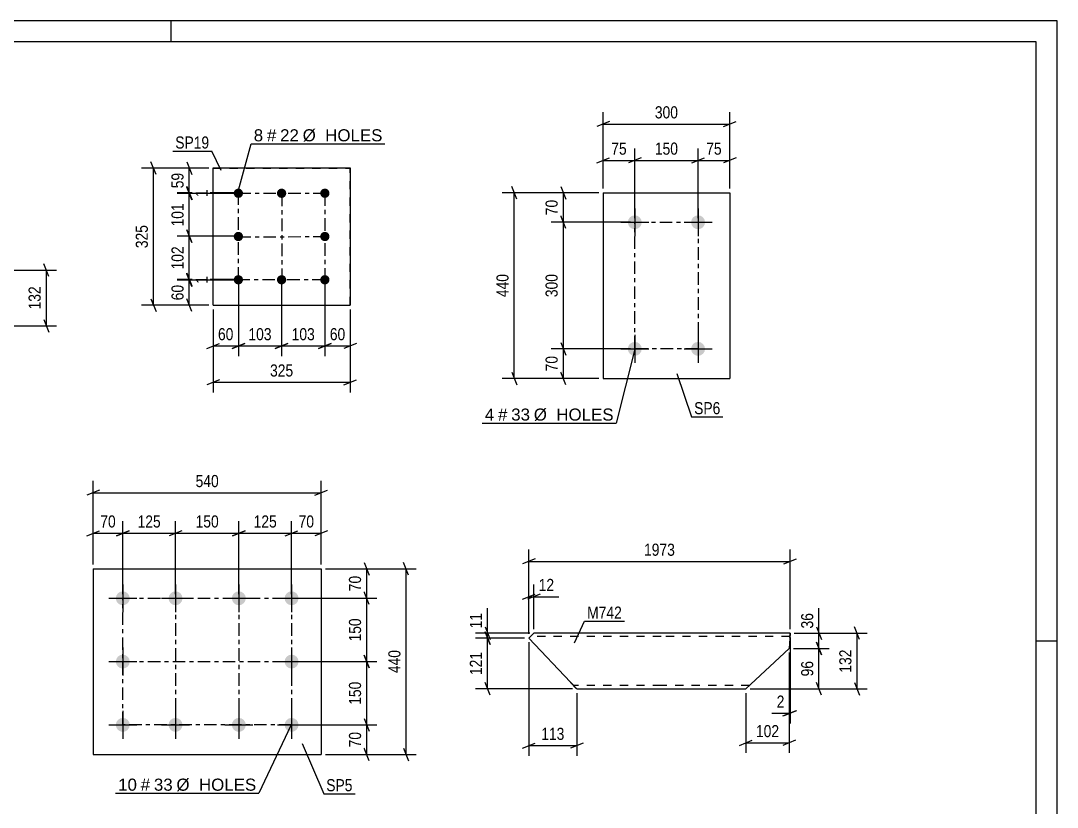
# Model space of a CAD drawing. Header units: millimetres. Extents: x 0 to 841, y 0 to 594.
# Drawn here: x 595.4 to 841, y 407.6 to 594 of the extents above; entities that cross this region are included whole.
import ezdxf

# ---------------------------------------------------------------- set-up
doc = ezdxf.new("R2010")
doc.units = ezdxf.units.MM
doc.linetypes.add('DXK_LINE_DOT2', pattern=[3.9198, 1.9599, -1.9599])
doc.linetypes.add('DXK_LINE_DOT3', pattern=[5.9187, 2.979, -0.9799, 0.9799, -0.9799])
doc.styles.add('Arial', font='ARIAL.TTF', dxfattribs={"height": 0.2})
doc.styles.add('Arial Narrow', font='ARIALN.TTF', dxfattribs={"height": 0.2})

# ---------------------------------------------------------------- blocks, each defined once
blk = doc.blocks.new('Unknown-761543589-1133 - 10020')
at = {"color": 5, "linetype": 'Continuous'}
for p, q in [((841, 594), (0, 594)), ((631, 589), (631, 594)), ((841, 0), (841, 594)), ((836, 589), (5, 589)), ((836, 5), (836, 589)), ((841, 447), (836, 447))]:
    blk.add_line(p, q, dxfattribs=at)
blk = doc.blocks.new('Part-761543589-4529 - 4492')
at = {"color": 2, "linetype": 'Continuous'}
for p, q in [((612.55, 464.14), (612.55, 420.14)), ((612.55, 464.14), (666.55, 464.14)), ((666.55, 464.14), (666.55, 420.14)), ((612.55, 420.14), (666.55, 420.14))]:
    blk.add_line(p, q, dxfattribs=at)
blk = doc.blocks.new('Bolt-761543589-4524 - 4492')
at = {"linetype": 'Continuous'}
for points in [[(619.55, 458.79, -1), (619.55, 455.49, -1)], [(632.05, 458.79, -1), (632.05, 455.49, -1)], [(647.05, 458.79, -1), (647.05, 455.49, -1)], [(659.55, 458.79, -1), (659.55, 455.49, -1)], [(619.55, 443.79, -1), (619.55, 440.49, -1)], [(659.55, 443.79, -1), (659.55, 440.49, -1)], [(619.55, 428.79, -1), (619.55, 425.49, -1)], [(632.05, 428.79, -1), (632.05, 425.49, -1)], [(647.05, 428.79, -1), (647.05, 425.49, -1)], [(659.55, 428.79, -1), (659.55, 425.49, -1)]]:
    blk.add_hatch(color=1, dxfattribs=at).paths.add_polyline_path(points)
at = {"color": 1, "linetype": 'Continuous'}
for p, q in [((619.55, 460.44), (619.55, 453.84)), ((632.05, 460.44), (632.05, 453.84)), ((647.05, 460.44), (647.05, 453.84)), ((659.55, 460.44), (659.55, 453.84)), ((616.25, 457.14), (622.85, 457.14)), ((628.75, 457.14), (635.35, 457.14)), ((643.75, 457.14), (650.35, 457.14)), ((656.25, 457.14), (662.85, 457.14)), ((619.55, 445.44), (619.55, 438.84)), ((659.55, 445.44), (659.55, 438.84)), ((616.25, 442.14), (622.85, 442.14)), ((656.25, 442.14), (662.85, 442.14)), ((619.55, 430.44), (619.55, 423.84)), ((632.05, 430.44), (632.05, 423.84)), ((647.05, 430.44), (647.05, 423.84)), ((659.55, 430.44), (659.55, 423.84)), ((616.25, 427.14), (622.85, 427.14)), ((628.75, 427.14), (635.35, 427.14)), ((643.75, 427.14), (650.35, 427.14)), ((656.25, 427.14), (662.85, 427.14))]:
    blk.add_line(p, q, dxfattribs=at)
blk = doc.blocks.new('Part-761543589-4650 - 4644')
at = {"color": 2, "linetype": 'Continuous'}
for p, q in [((733.38, 553.24), (733.38, 509.24)), ((733.38, 553.24), (763.38, 553.24)), ((763.38, 553.24), (763.38, 509.24)), ((733.38, 509.24), (763.38, 509.24))]:
    blk.add_line(p, q, dxfattribs=at)
blk = doc.blocks.new('Bolt-761543589-4681 - 4644')
at = {"linetype": 'Continuous'}
for points in [[(740.88, 547.89, -1), (740.88, 544.59, -1)], [(755.88, 547.89, -1), (755.88, 544.59, -1)], [(740.88, 517.89, -1), (740.88, 514.59, -1)], [(755.88, 517.89, -1), (755.88, 514.59, -1)]]:
    blk.add_hatch(color=1, dxfattribs=at).paths.add_polyline_path(points)
at = {"color": 1, "linetype": 'Continuous'}
for p, q in [((740.88, 549.54), (740.88, 542.94)), ((755.88, 549.54), (755.88, 542.94)), ((737.58, 546.24), (744.18, 546.24)), ((752.58, 546.24), (759.18, 546.24)), ((740.88, 519.54), (740.88, 512.94)), ((755.88, 519.54), (755.88, 512.94)), ((737.58, 516.24), (744.18, 516.24)), ((752.58, 516.24), (759.18, 516.24))]:
    blk.add_line(p, q, dxfattribs=at)
blk = doc.blocks.new('Part-761543589-2421 - 2405')
at = {"color": 2, "linetype": 'Continuous'}
for p, q in [((715.78, 447.72), (716.99, 448.85)), ((725.63, 437.25), (715.78, 447.72)), ((747.13, 448.85), (716.99, 448.85)), ((777.68, 448.85), (747.23, 448.85)), ((777.68, 448.85), (777.46, 445.27)), ((777.46, 445.27), (767.23, 435.65)), ((727.13, 435.65), (725.63, 437.25)), ((727.13, 435.65), (747.13, 435.65)), ((747.23, 435.65), (767.23, 435.65))]:
    blk.add_line(p, q, dxfattribs=at)
at = {"color": 7, "linetype": 'DXK_LINE_DOT2'}
for p, q in [((747.13, 448.05), (716.14, 448.05)), ((777.63, 448.05), (747.23, 448.05)), ((777.62, 447.82), (777.68, 448.85)), ((727.02, 435.77), (725.63, 437.25)), ((747.13, 436.45), (726.38, 436.45)), ((768.08, 436.45), (747.23, 436.45))]:
    blk.add_line(p, q, dxfattribs=at)
blk = doc.blocks.new('Bolt-761543589-2105 - 2046')
at = {"linetype": 'Continuous'}
for points in [[(646.94, 554.22), (647.17, 554.19), (647.39, 554.12), (647.59, 554.01), (647.76, 553.85), (647.89, 553.67), (647.98, 553.46), (648.03, 553.23), (648.03, 553), (647.98, 552.78), (647.89, 552.57), (647.76, 552.38), (647.59, 552.23), (647.39, 552.11), (647.17, 552.04), (646.94, 552.02), (646.71, 552.04), (646.49, 552.11), (646.29, 552.23), (646.12, 552.38), (645.99, 552.57), (645.89, 552.78), (645.84, 553), (645.84, 553.23), (645.89, 553.46), (645.99, 553.67), (646.12, 553.85), (646.29, 554.01), (646.49, 554.12), (646.71, 554.19)], [(657.19, 554.22), (657.42, 554.19), (657.64, 554.12), (657.84, 554.01), (658.01, 553.85), (658.14, 553.67), (658.23, 553.46), (658.28, 553.23), (658.28, 553), (658.23, 552.78), (658.14, 552.57), (658.01, 552.38), (657.84, 552.23), (657.64, 552.11), (657.42, 552.04), (657.19, 552.02), (656.96, 552.04), (656.74, 552.11), (656.54, 552.23), (656.37, 552.38), (656.24, 552.57), (656.14, 552.78), (656.09, 553), (656.09, 553.23), (656.14, 553.46), (656.24, 553.67), (656.37, 553.85), (656.54, 554.01), (656.74, 554.12), (656.96, 554.19)], [(667.44, 554.22), (667.67, 554.19), (667.89, 554.12), (668.09, 554.01), (668.26, 553.85), (668.39, 553.67), (668.48, 553.46), (668.53, 553.23), (668.53, 553), (668.48, 552.78), (668.39, 552.57), (668.26, 552.38), (668.09, 552.23), (667.89, 552.11), (667.67, 552.04), (667.44, 552.02), (667.21, 552.04), (666.99, 552.11), (666.79, 552.23), (666.62, 552.38), (666.49, 552.57), (666.39, 552.78), (666.34, 553), (666.34, 553.23), (666.39, 553.46), (666.49, 553.67), (666.62, 553.85), (666.79, 554.01), (666.99, 554.12), (667.21, 554.19)], [(646.94, 543.97), (647.17, 543.94), (647.39, 543.87), (647.59, 543.76), (647.76, 543.6), (647.89, 543.42), (647.98, 543.21), (648.03, 542.98), (648.03, 542.75), (647.98, 542.53), (647.89, 542.32), (647.76, 542.13), (647.59, 541.98), (647.39, 541.86), (647.17, 541.79), (646.94, 541.77), (646.71, 541.79), (646.49, 541.86), (646.29, 541.98), (646.12, 542.13), (645.99, 542.32), (645.89, 542.53), (645.84, 542.75), (645.84, 542.98), (645.89, 543.21), (645.99, 543.42), (646.12, 543.6), (646.29, 543.76), (646.49, 543.87), (646.71, 543.94)], [(667.44, 543.97), (667.67, 543.94), (667.89, 543.87), (668.09, 543.76), (668.26, 543.6), (668.39, 543.42), (668.48, 543.21), (668.53, 542.98), (668.53, 542.75), (668.48, 542.53), (668.39, 542.32), (668.26, 542.13), (668.09, 541.98), (667.89, 541.86), (667.67, 541.79), (667.44, 541.77), (667.21, 541.79), (666.99, 541.86), (666.79, 541.98), (666.62, 542.13), (666.49, 542.32), (666.39, 542.53), (666.34, 542.75), (666.34, 542.98), (666.39, 543.21), (666.49, 543.42), (666.62, 543.6), (666.79, 543.76), (666.99, 543.87), (667.21, 543.94)], [(646.94, 533.72), (647.17, 533.69), (647.39, 533.62), (647.59, 533.51), (647.76, 533.36), (647.89, 533.17), (647.98, 532.96), (648.03, 532.73), (648.03, 532.5), (647.98, 532.28), (647.89, 532.07), (647.76, 531.88), (647.59, 531.73), (647.39, 531.61), (647.17, 531.54), (646.94, 531.52), (646.71, 531.54), (646.49, 531.61), (646.29, 531.73), (646.12, 531.88), (645.99, 532.07), (645.89, 532.28), (645.84, 532.5), (645.84, 532.73), (645.89, 532.96), (645.99, 533.17), (646.12, 533.36), (646.29, 533.51), (646.49, 533.62), (646.71, 533.69)], [(657.19, 533.72), (657.42, 533.69), (657.64, 533.62), (657.84, 533.51), (658.01, 533.36), (658.14, 533.17), (658.23, 532.96), (658.28, 532.73), (658.28, 532.5), (658.23, 532.28), (658.14, 532.07), (658.01, 531.88), (657.84, 531.73), (657.64, 531.61), (657.42, 531.54), (657.19, 531.52), (656.96, 531.54), (656.74, 531.61), (656.54, 531.73), (656.37, 531.88), (656.24, 532.07), (656.14, 532.28), (656.09, 532.5), (656.09, 532.73), (656.14, 532.96), (656.24, 533.17), (656.37, 533.36), (656.54, 533.51), (656.74, 533.62), (656.96, 533.69)], [(667.44, 533.72), (667.67, 533.69), (667.89, 533.62), (668.09, 533.51), (668.26, 533.36), (668.39, 533.17), (668.48, 532.96), (668.53, 532.73), (668.53, 532.5), (668.48, 532.28), (668.39, 532.07), (668.26, 531.88), (668.09, 531.73), (667.89, 531.61), (667.67, 531.54), (667.44, 531.52), (667.21, 531.54), (666.99, 531.61), (666.79, 531.73), (666.62, 531.88), (666.49, 532.07), (666.39, 532.28), (666.34, 532.5), (666.34, 532.73), (666.39, 532.96), (666.49, 533.17), (666.62, 533.36), (666.79, 533.51), (666.99, 533.62), (667.21, 533.69)]]:
    blk.add_hatch(color=1, dxfattribs=at).paths.add_polyline_path(points)
at = {"color": 1, "linetype": 'Continuous'}
for p, q in [((646.94, 553.07), (646.94, 553.21)), ((657.19, 553.07), (657.19, 553.21)), ((667.44, 553.07), (667.44, 553.21)), ((646.94, 542.82), (646.94, 542.96)), ((667.44, 542.82), (667.44, 542.96)), ((646.94, 532.57), (646.94, 532.71)), ((657.19, 532.57), (657.19, 532.71)), ((667.44, 532.57), (667.44, 532.71))]:
    blk.add_line(p, q, dxfattribs=at)
blk = doc.blocks.new('Part-761543589-2120 - 2046')
at = {"color": 2, "linetype": 'Continuous'}
for p, q in [((640.94, 526.62), (640.94, 559.12)), ((640.94, 559.12), (673.44, 559.12)), ((673.44, 559.12), (673.44, 526.62)), ((640.94, 526.59), (640.94, 526.62)), ((640.94, 526.62), (673.44, 526.62)), ((640.94, 526.59), (673.44, 526.59)), ((673.44, 526.62), (673.44, 526.59))]:
    blk.add_line(p, q, dxfattribs=at)
at = {"color": 7, "linetype": 'DXK_LINE_DOT2'}
for p, q in [((640.94, 526.62), (640.94, 559.09)), ((640.94, 559.09), (673.44, 559.09)), ((673.44, 526.62), (673.44, 559.09)), ((640.94, 526.59), (640.94, 526.62)), ((673.44, 526.59), (673.44, 526.62))]:
    blk.add_line(p, q, dxfattribs=at)
blk = doc.blocks.new('Rectangle-761543589-4630 - 4492')
at = {"color": 1, "linetype": 'DXK_LINE_DOT3'}
blk.add_lwpolyline([(619.55, 457.14), (659.55, 457.14), (659.55, 427.14), (619.55, 427.14), (619.55, 457.14)], close=True, dxfattribs=at)
blk = doc.blocks.new('Rectangle-761543589-4771 - 4644')
at = {"color": 1, "linetype": 'DXK_LINE_DOT3'}
blk.add_lwpolyline([(740.88, 546.24), (755.88, 546.24), (755.88, 516.24), (740.88, 516.24), (740.88, 546.24)], close=True, dxfattribs=at)
blk = doc.blocks.new('Rectangle-761543589-2207 - 2046')
at = {"color": 1, "linetype": 'DXK_LINE_DOT3'}
blk.add_lwpolyline([(646.94, 553.12), (667.44, 553.12), (667.44, 532.62), (646.94, 532.62), (646.94, 553.12)], close=True, dxfattribs=at)
blk = doc.blocks.new('Line-761543589-4623 - 4492')
at = {"color": 1, "linetype": 'DXK_LINE_DOT3'}
blk.add_line((632.05, 457.14), (632.05, 427.14), dxfattribs=at)
blk = doc.blocks.new('Line-761543589-2200 - 2046')
at = {"color": 1, "linetype": 'DXK_LINE_DOT3'}
blk.add_line((646.94, 542.76), (667.44, 542.88), dxfattribs=at)
blk = doc.blocks.new('Line-761543589-4616 - 4492')
at = {"color": 1, "linetype": 'DXK_LINE_DOT3'}
blk.add_line((647.05, 457.14), (647.05, 427.14), dxfattribs=at)
blk = doc.blocks.new('Line-761543589-2193 - 2046')
at = {"color": 1, "linetype": 'DXK_LINE_DOT3'}
blk.add_line((657.24, 553.05), (657.24, 532.68), dxfattribs=at)
blk = doc.blocks.new('Line-761543589-4609 - 4492')
at = {"color": 1, "linetype": 'DXK_LINE_DOT3'}
blk.add_line((619.55, 442.14), (659.55, 442.14), dxfattribs=at)
blk = doc.blocks.new('StraightDimension-761543589-11989 - 4492')
at = {"color": 7, "linetype": 'Continuous'}
for p, q in [((660.55, 457.14), (679.76, 457.14)), ((677.96, 455.64), (676.76, 458.64)), ((677.36, 442.14), (677.36, 457.14)), ((676.76, 443.64), (677.96, 440.64)), ((660.55, 442.14), (679.76, 442.14))]:
    blk.add_line(p, q, dxfattribs=at)
at = {"color": 0}
blk.add_wipeout([(676.61, 452.98), (672.41, 452.98), (672.41, 446.3), (676.61, 446.3)], dxfattribs=at)
at = {"color": 3, "style": 'Arial Narrow'}
blk.add_text('150', height=2.863, rotation=90.0002, dxfattribs=at).set_placement((676.01, 446.9))
blk = doc.blocks.new('StraightDimension-761543589-11993 - 4492')
at = {"color": 7, "linetype": 'Continuous'}
for p, q in [((632.05, 458.14), (632.05, 475.41)), ((647.05, 458.14), (647.05, 475.41)), ((633.55, 473.16), (630.55, 471.96)), ((632.05, 472.56), (647.05, 472.56)), ((645.55, 471.96), (648.55, 473.16))]:
    blk.add_line(p, q, dxfattribs=at)
at = {"color": 0}
blk.add_wipeout([(642.89, 473.31), (642.89, 477.51), (636.21, 477.51), (636.21, 473.31)], dxfattribs=at)
at = {"color": 3, "style": 'Arial Narrow'}
blk.add_text('150', height=2.863, dxfattribs=at).set_placement((636.81, 473.91))
blk = doc.blocks.new('StraightDimension-761543589-4536 - 4492')
at = {"color": 7, "linetype": 'Continuous'}
for p, q in [((676.76, 465.64), (677.96, 462.64)), ((667.55, 464.14), (679.76, 464.14)), ((677.36, 457.14), (677.36, 464.14)), ((660.55, 457.14), (679.76, 457.14)), ((677.96, 455.64), (676.76, 458.64))]:
    blk.add_line(p, q, dxfattribs=at)
at = {"color": 0}
blk.add_wipeout([(676.61, 463.07), (672.41, 463.07), (672.41, 458.21), (676.61, 458.21)], dxfattribs=at)
at = {"color": 3, "style": 'Arial Narrow'}
blk.add_text('70', height=2.863, rotation=90.0002, dxfattribs=at).set_placement((676.01, 458.81))
blk = doc.blocks.new('StraightDimension-761543589-4546 - 4492')
at = {"color": 7, "linetype": 'Continuous'}
for p, q in [((676.76, 428.64), (677.96, 425.64)), ((660.55, 427.14), (679.76, 427.14)), ((677.36, 420.14), (677.36, 427.14)), ((667.55, 420.14), (679.76, 420.14)), ((677.96, 418.64), (676.76, 421.64))]:
    blk.add_line(p, q, dxfattribs=at)
at = {"color": 0}
blk.add_wipeout([(676.61, 426.07), (672.41, 426.07), (672.41, 421.21), (676.61, 421.21)], dxfattribs=at)
at = {"color": 3, "style": 'Arial Narrow'}
blk.add_text('70', height=2.863, rotation=90.0002, dxfattribs=at).set_placement((676.01, 421.81))
blk = doc.blocks.new('StraightDimension-761543589-4561 - 4492')
at = {"color": 7, "linetype": 'Continuous'}
for p, q in [((687.29, 462.64), (686.09, 465.64)), ((667.55, 464.14), (689.09, 464.14)), ((686.69, 420.14), (686.69, 464.14)), ((667.55, 420.14), (689.09, 420.14)), ((686.09, 421.64), (687.29, 418.64))]:
    blk.add_line(p, q, dxfattribs=at)
at = {"color": 0}
blk.add_wipeout([(685.94, 445.48), (681.74, 445.48), (681.74, 438.8), (685.94, 438.8)], dxfattribs=at)
at = {"color": 3, "style": 'Arial Narrow'}
blk.add_text('440', height=2.863, rotation=90.0002, dxfattribs=at).set_placement((685.34, 439.4))
blk = doc.blocks.new('StraightDimension-761543589-4572 - 4492')
at = {"color": 7, "linetype": 'Continuous'}
for p, q in [((612.55, 465.14), (612.55, 475.41)), ((619.55, 458.14), (619.55, 475.41)), ((611.05, 471.96), (614.05, 473.16)), ((612.55, 472.56), (619.55, 472.56)), ((621.05, 473.16), (618.05, 471.96))]:
    blk.add_line(p, q, dxfattribs=at)
at = {"color": 0}
blk.add_wipeout([(618.48, 473.31), (618.48, 477.51), (613.62, 477.51), (613.62, 473.31)], dxfattribs=at)
at = {"color": 3, "style": 'Arial Narrow'}
blk.add_text('70', height=2.863, dxfattribs=at).set_placement((614.22, 473.91))
blk = doc.blocks.new('StraightDimension-761543589-4582 - 4492')
at = {"color": 7, "linetype": 'Continuous'}
for p, q in [((659.55, 458.14), (659.55, 475.41)), ((666.55, 465.14), (666.55, 475.41)), ((658.05, 471.96), (661.05, 473.16)), ((659.55, 472.56), (666.55, 472.56)), ((668.05, 473.16), (665.05, 471.96))]:
    blk.add_line(p, q, dxfattribs=at)
at = {"color": 0}
blk.add_wipeout([(665.48, 473.31), (665.48, 477.51), (660.62, 477.51), (660.62, 473.31)], dxfattribs=at)
at = {"color": 3, "style": 'Arial Narrow'}
blk.add_text('70', height=2.863, dxfattribs=at).set_placement((661.22, 473.91))
blk = doc.blocks.new('StraightDimension-761543589-4599 - 4492')
at = {"color": 7, "linetype": 'Continuous'}
for p, q in [((612.55, 465.14), (612.55, 484.99)), ((666.55, 465.14), (666.55, 484.99)), ((614.05, 482.74), (611.05, 481.54)), ((612.55, 482.14), (666.55, 482.14)), ((665.05, 481.54), (668.05, 482.74))]:
    blk.add_line(p, q, dxfattribs=at)
at = {"color": 0}
blk.add_wipeout([(642.89, 482.89), (642.89, 487.09), (636.21, 487.09), (636.21, 482.89)], dxfattribs=at)
at = {"color": 3, "style": 'Arial Narrow'}
blk.add_text('540', height=2.863, dxfattribs=at).set_placement((636.81, 483.49))
blk = doc.blocks.new('StraightDimension-761543589-11987 - 4492')
at = {"color": 7, "linetype": 'Continuous'}
for p, q in [((677.96, 440.64), (676.76, 443.64)), ((660.55, 442.14), (679.76, 442.14)), ((677.36, 427.14), (677.36, 442.14)), ((676.76, 428.64), (677.96, 425.64)), ((660.55, 427.14), (679.76, 427.14))]:
    blk.add_line(p, q, dxfattribs=at)
at = {"color": 0}
blk.add_wipeout([(676.61, 437.98), (672.41, 437.98), (672.41, 431.3), (676.61, 431.3)], dxfattribs=at)
at = {"color": 3, "style": 'Arial Narrow'}
blk.add_text('150', height=2.863, rotation=90.0002, dxfattribs=at).set_placement((676.01, 431.9))
blk = doc.blocks.new('StraightDimension-761543589-11991 - 4492')
at = {"color": 7, "linetype": 'Continuous'}
for p, q in [((619.55, 458.14), (619.55, 475.41)), ((632.05, 458.14), (632.05, 475.41)), ((618.05, 471.96), (621.05, 473.16)), ((619.55, 472.56), (632.05, 472.56)), ((633.55, 473.16), (630.55, 471.96))]:
    blk.add_line(p, q, dxfattribs=at)
at = {"color": 0}
blk.add_wipeout([(629.14, 473.31), (629.14, 477.51), (622.46, 477.51), (622.46, 473.31)], dxfattribs=at)
at = {"color": 3, "style": 'Arial Narrow'}
blk.add_text('125', height=2.863, dxfattribs=at).set_placement((623.06, 473.91))
blk = doc.blocks.new('StraightDimension-761543589-11995 - 4492')
at = {"color": 7, "linetype": 'Continuous'}
for p, q in [((647.05, 458.14), (647.05, 475.41)), ((659.55, 458.14), (659.55, 475.41)), ((648.55, 473.16), (645.55, 471.96)), ((647.05, 472.56), (659.55, 472.56)), ((658.05, 471.96), (661.05, 473.16))]:
    blk.add_line(p, q, dxfattribs=at)
at = {"color": 0}
blk.add_wipeout([(656.64, 473.31), (656.64, 477.51), (649.96, 477.51), (649.96, 473.31)], dxfattribs=at)
at = {"color": 3, "style": 'Arial Narrow'}
blk.add_text('125', height=2.863, dxfattribs=at).set_placement((650.56, 473.91))
blk = doc.blocks.new('StraightDimension-761543589-4698 - 4644')
at = {"color": 7, "linetype": 'Continuous'}
for p, q in [((739.88, 546.24), (721.1, 546.24)), ((724.55, 544.74), (723.35, 547.74)), ((723.95, 516.24), (723.95, 546.24)), ((739.88, 516.24), (721.1, 516.24)), ((723.35, 517.74), (724.55, 514.74))]:
    blk.add_line(p, q, dxfattribs=at)
at = {"color": 0}
blk.add_wipeout([(723.2, 534.58), (719, 534.58), (719, 527.9), (723.2, 527.9)], dxfattribs=at)
at = {"color": 3, "style": 'Arial Narrow'}
blk.add_text('300', height=2.863, rotation=90.0002, dxfattribs=at).set_placement((722.6, 528.5))
blk = doc.blocks.new('StraightDimension-761543589-4688 - 4644')
at = {"color": 7, "linetype": 'Continuous'}
for p, q in [((732.38, 553.24), (721.1, 553.24)), ((723.35, 554.74), (724.55, 551.74)), ((723.95, 546.24), (723.95, 553.24)), ((739.88, 546.24), (721.1, 546.24)), ((724.55, 544.74), (723.35, 547.74))]:
    blk.add_line(p, q, dxfattribs=at)
at = {"color": 0}
blk.add_wipeout([(723.2, 552.17), (719, 552.17), (719, 547.31), (723.2, 547.31)], dxfattribs=at)
at = {"color": 3, "style": 'Arial Narrow'}
blk.add_text('70', height=2.863, rotation=90.0002, dxfattribs=at).set_placement((722.6, 547.91))
blk = doc.blocks.new('StraightDimension-761543589-4708 - 4644')
at = {"color": 7, "linetype": 'Continuous'}
for p, q in [((739.88, 516.24), (721.1, 516.24)), ((723.35, 517.74), (724.55, 514.74)), ((723.95, 509.24), (723.95, 516.24)), ((732.38, 509.24), (721.1, 509.24)), ((724.55, 507.74), (723.35, 510.74))]:
    blk.add_line(p, q, dxfattribs=at)
at = {"color": 0}
blk.add_wipeout([(723.2, 515.17), (719, 515.17), (719, 510.31), (723.2, 510.31)], dxfattribs=at)
at = {"color": 3, "style": 'Arial Narrow'}
blk.add_text('70', height=2.863, rotation=90.0002, dxfattribs=at).set_placement((722.6, 510.91))
blk = doc.blocks.new('StraightDimension-761543589-4719 - 4644')
at = {"color": 7, "linetype": 'Continuous'}
for p, q in [((732.38, 553.24), (709.46, 553.24)), ((712.91, 551.74), (711.71, 554.74)), ((712.31, 509.24), (712.31, 553.24)), ((732.38, 509.24), (709.46, 509.24)), ((711.71, 510.74), (712.91, 507.74))]:
    blk.add_line(p, q, dxfattribs=at)
at = {"color": 0}
blk.add_wipeout([(711.56, 534.58), (707.36, 534.58), (707.36, 527.9), (711.56, 527.9)], dxfattribs=at)
at = {"color": 3, "style": 'Arial Narrow'}
blk.add_text('440', height=2.863, rotation=90.0002, dxfattribs=at).set_placement((710.96, 528.5))
blk = doc.blocks.new('StraightDimension-761543589-4730 - 4644')
at = {"color": 7, "linetype": 'Continuous'}
for p, q in [((755.88, 547.24), (755.88, 563.76)), ((763.38, 554.24), (763.38, 563.76)), ((754.38, 560.31), (757.38, 561.51)), ((755.88, 560.91), (763.38, 560.91)), ((764.88, 561.51), (761.88, 560.31))]:
    blk.add_line(p, q, dxfattribs=at)
at = {"color": 0}
blk.add_wipeout([(762.06, 561.66), (762.06, 565.86), (757.21, 565.86), (757.21, 561.66)], dxfattribs=at)
at = {"color": 3, "style": 'Arial Narrow'}
blk.add_text('75', height=2.863, dxfattribs=at).set_placement((757.81, 562.26))
blk = doc.blocks.new('StraightDimension-761543589-4740 - 4644')
at = {"color": 7, "linetype": 'Continuous'}
for p, q in [((740.88, 547.24), (740.88, 563.76)), ((755.88, 547.24), (755.88, 563.76)), ((742.38, 561.51), (739.38, 560.31)), ((740.88, 560.91), (755.88, 560.91)), ((754.38, 560.31), (757.38, 561.51))]:
    blk.add_line(p, q, dxfattribs=at)
at = {"color": 0}
blk.add_wipeout([(751.73, 561.66), (751.73, 565.86), (745.04, 565.86), (745.04, 561.66)], dxfattribs=at)
at = {"color": 3, "style": 'Arial Narrow'}
blk.add_text('150', height=2.863, dxfattribs=at).set_placement((745.64, 562.26))
blk = doc.blocks.new('StraightDimension-761543589-4750 - 4644')
at = {"color": 7, "linetype": 'Continuous'}
for p, q in [((733.38, 554.24), (733.38, 563.76)), ((740.88, 547.24), (740.88, 563.76)), ((731.88, 560.31), (734.88, 561.51)), ((733.38, 560.91), (740.88, 560.91)), ((742.38, 561.51), (739.38, 560.31))]:
    blk.add_line(p, q, dxfattribs=at)
at = {"color": 0}
blk.add_wipeout([(739.56, 561.66), (739.56, 565.86), (734.71, 565.86), (734.71, 561.66)], dxfattribs=at)
at = {"color": 3, "style": 'Arial Narrow'}
blk.add_text('75', height=2.863, dxfattribs=at).set_placement((735.31, 562.26))
blk = doc.blocks.new('StraightDimension-761543589-4761 - 4644')
at = {"color": 7, "linetype": 'Continuous'}
for p, q in [((733.38, 554.24), (733.38, 572.36)), ((763.38, 554.24), (763.38, 572.36)), ((734.88, 570.11), (731.88, 568.91)), ((761.88, 568.91), (764.88, 570.11)), ((733.38, 569.51), (763.38, 569.51))]:
    blk.add_line(p, q, dxfattribs=at)
at = {"color": 0}
blk.add_wipeout([(751.73, 570.26), (751.73, 574.46), (745.04, 574.46), (745.04, 570.26)], dxfattribs=at)
at = {"color": 3, "style": 'Arial Narrow'}
blk.add_text('300', height=2.863, dxfattribs=at).set_placement((745.64, 570.86))
blk = doc.blocks.new('StraightDimension-761543589-2650 - 2588')
at = {"color": 7, "linetype": 'Continuous'}
for p, q in [((602.04, 533.42), (600.84, 536.42)), ((578.4, 534.92), (603.84, 534.92)), ((601.44, 521.72), (601.44, 534.92)), ((600.84, 523.22), (602.04, 520.22)), ((592.44, 521.72), (603.84, 521.72))]:
    blk.add_line(p, q, dxfattribs=at)
at = {"color": 0}
blk.add_wipeout([(600.69, 531.67), (596.49, 531.67), (596.49, 524.98), (600.69, 524.98)], dxfattribs=at)
at = {"color": 3, "style": 'Arial Narrow'}
blk.add_text('132', height=2.863, rotation=90.0002, dxfattribs=at).set_placement((600.09, 525.58))
blk = doc.blocks.new('StraightDimension-761543589-9128 - 2405')
at = {"color": 7, "linetype": 'Continuous'}
for p, q in [((715.78, 448.72), (715.78, 460.37)), ((716.99, 449.85), (716.99, 460.37)), ((714.28, 456.92), (717.28, 458.12)), ((718.49, 458.12), (715.49, 456.92)), ((715.78, 457.52), (716.99, 457.52))]:
    blk.add_line(p, q, dxfattribs=at)
at = {"color": 0}
blk.add_wipeout([(722.37, 458.27), (722.37, 462.47), (717.51, 462.47), (717.51, 458.27)], dxfattribs=at)
at = {"color": 7, "linetype": 'Continuous'}
blk.add_line((716.99, 457.52), (722.89, 457.52), dxfattribs=at)
blk.add_line((716.99, 457.52), (722.89, 457.52), dxfattribs=at)
at = {"color": 3, "style": 'Arial Narrow'}
blk.add_text('12', height=2.863, dxfattribs=at).set_placement((718.11, 458.87))
blk = doc.blocks.new('StraightDimension-761543589-9096 - 2405')
at = {"color": 7, "linetype": 'Continuous'}
for p, q in [((714.78, 447.72), (703.16, 447.72)), ((705.41, 449.22), (706.61, 446.22)), ((706.01, 435.65), (706.01, 447.72)), ((726.13, 435.65), (703.16, 435.65)), ((706.61, 434.15), (705.41, 437.15))]:
    blk.add_line(p, q, dxfattribs=at)
at = {"color": 0}
blk.add_wipeout([(705.26, 445.03), (701.06, 445.03), (701.06, 438.34), (705.26, 438.34)], dxfattribs=at)
at = {"color": 3, "style": 'Arial Narrow'}
blk.add_text('121', height=2.863, rotation=90.0002, dxfattribs=at).set_placement((704.66, 438.94))
blk = doc.blocks.new('StraightDimension-761543589-9095 - 2405')
at = {"color": 7, "linetype": 'Continuous'}
for p, q in [((705.41, 450.35), (706.61, 447.35)), ((715.99, 448.85), (703.16, 448.85)), ((714.78, 447.72), (703.16, 447.72)), ((706.61, 446.22), (705.41, 449.22)), ((706.01, 447.72), (706.01, 448.85))]:
    blk.add_line(p, q, dxfattribs=at)
at = {"color": 0}
blk.add_wipeout([(705.26, 454.23), (701.06, 454.23), (701.06, 449.38), (705.26, 449.38)], dxfattribs=at)
at = {"color": 7, "linetype": 'Continuous'}
blk.add_line((706.01, 448.85), (706.01, 454.76), dxfattribs=at)
blk.add_line((706.01, 448.85), (706.01, 454.76), dxfattribs=at)
at = {"color": 3, "style": 'Arial Narrow'}
blk.add_text('11', height=2.863, rotation=90.0002, dxfattribs=at).set_placement((704.66, 449.98))
blk = doc.blocks.new('StraightDimension-761543589-9156 - 2405')
at = {"color": 7, "linetype": 'Continuous'}
for p, q in [((783.92, 450.35), (785.12, 447.35)), ((778.68, 448.85), (786.92, 448.85)), ((784.52, 445.27), (784.52, 448.85)), ((778.46, 445.27), (786.92, 445.27)), ((785.12, 443.77), (783.92, 446.77))]:
    blk.add_line(p, q, dxfattribs=at)
at = {"color": 0}
blk.add_wipeout([(783.77, 454.23), (779.57, 454.23), (779.57, 449.38), (783.77, 449.38)], dxfattribs=at)
at = {"color": 7, "linetype": 'Continuous'}
blk.add_line((784.52, 448.85), (784.52, 454.76), dxfattribs=at)
blk.add_line((784.52, 448.85), (784.52, 454.76), dxfattribs=at)
at = {"color": 3, "style": 'Arial Narrow'}
blk.add_text('36', height=2.863, rotation=90.0002, dxfattribs=at).set_placement((783.17, 449.98))
blk = doc.blocks.new('StraightDimension-761543589-2454 - 2405')
at = {"color": 7, "linetype": 'Continuous'}
for p, q in [((715.78, 448.72), (715.78, 468.72)), ((777.68, 449.85), (777.68, 468.72)), ((717.28, 466.47), (714.28, 465.27)), ((715.78, 465.87), (777.68, 465.87)), ((776.18, 465.27), (779.18, 466.47))]:
    blk.add_line(p, q, dxfattribs=at)
at = {"color": 0}
blk.add_wipeout([(750.99, 466.62), (750.99, 470.82), (742.48, 470.82), (742.48, 466.62)], dxfattribs=at)
at = {"color": 3, "style": 'Arial Narrow'}
blk.add_text('1973', height=2.863, dxfattribs=at).set_placement((743.08, 467.22))
blk = doc.blocks.new('StraightDimension-761543589-9142 - 2405')
at = {"color": 7, "linetype": 'Continuous'}
for p, q in [((715.78, 446.72), (715.78, 419.84)), ((727.13, 434.65), (727.13, 419.84)), ((714.28, 421.64), (717.28, 422.84)), ((728.63, 422.84), (725.63, 421.64)), ((715.78, 422.24), (727.13, 422.24))]:
    blk.add_line(p, q, dxfattribs=at)
at = {"color": 0}
blk.add_wipeout([(724.8, 422.99), (724.8, 427.19), (718.12, 427.19), (718.12, 422.99)], dxfattribs=at)
at = {"color": 3, "style": 'Arial Narrow'}
blk.add_text('113', height=2.863, dxfattribs=at).set_placement((718.72, 423.59))
blk = doc.blocks.new('StraightDimension-761543589-9157 - 2405')
at = {"color": 7, "linetype": 'Continuous'}
for p, q in [((778.46, 445.27), (786.92, 445.27)), ((783.92, 446.77), (785.12, 443.77)), ((784.52, 435.65), (784.52, 445.27)), ((768.23, 435.65), (786.92, 435.65)), ((785.12, 434.15), (783.92, 437.15))]:
    blk.add_line(p, q, dxfattribs=at)
at = {"color": 0}
blk.add_wipeout([(783.77, 442.89), (779.57, 442.89), (779.57, 438.03), (783.77, 438.03)], dxfattribs=at)
at = {"color": 3, "style": 'Arial Narrow'}
blk.add_text('96', height=2.863, rotation=90.0002, dxfattribs=at).set_placement((783.17, 438.63))
blk = doc.blocks.new('StraightDimension-761543589-9180 - 2405')
at = {"color": 7, "linetype": 'Continuous'}
for p, q in [((794.16, 447.35), (792.96, 450.35)), ((778.68, 448.85), (795.96, 448.85)), ((793.56, 435.65), (793.56, 448.85)), ((768.23, 435.65), (795.96, 435.65)), ((792.96, 437.15), (794.16, 434.15))]:
    blk.add_line(p, q, dxfattribs=at)
at = {"color": 0}
blk.add_wipeout([(792.81, 445.59), (788.61, 445.59), (788.61, 438.91), (792.81, 438.91)], dxfattribs=at)
at = {"color": 3, "style": 'Arial Narrow'}
blk.add_text('132', height=2.863, rotation=90.0002, dxfattribs=at).set_placement((792.21, 439.51))
blk = doc.blocks.new('StraightDimension-761543589-9194 - 2405')
at = {"color": 7, "linetype": 'Continuous'}
for p, q in [((777.46, 444.27), (777.46, 420.48)), ((767.23, 434.65), (767.23, 420.48)), ((765.73, 422.28), (768.73, 423.48)), ((767.23, 422.88), (777.46, 422.88)), ((778.96, 423.48), (775.96, 422.28))]:
    blk.add_line(p, q, dxfattribs=at)
at = {"color": 0}
blk.add_wipeout([(775.69, 423.63), (775.69, 427.83), (769, 427.83), (769, 423.63)], dxfattribs=at)
at = {"color": 3, "style": 'Arial Narrow'}
blk.add_text('102', height=2.863, dxfattribs=at).set_placement((769.6, 424.23))
blk = doc.blocks.new('StraightDimension-761543589-9208 - 2405')
at = {"color": 7, "linetype": 'Continuous'}
for p, q in [((777.68, 447.85), (777.68, 427.47)), ((777.46, 444.27), (777.46, 427.47)), ((775.96, 429.27), (778.96, 430.47)), ((779.18, 430.47), (776.18, 429.27)), ((777.46, 429.87), (777.68, 429.87))]:
    blk.add_line(p, q, dxfattribs=at)
at = {"color": 0}
blk.add_wipeout([(776.94, 430.62), (776.94, 434.82), (773.91, 434.82), (773.91, 430.62)], dxfattribs=at)
at = {"color": 7, "linetype": 'Continuous'}
blk.add_line((777.46, 429.87), (773.38, 429.87), dxfattribs=at)
blk.add_line((777.46, 429.87), (773.38, 429.87), dxfattribs=at)
at = {"color": 3, "style": 'Arial Narrow'}
blk.add_text('2', height=2.86, dxfattribs=at).set_placement((774.51, 431.22))
blk = doc.blocks.new('StraightDimension-761543589-2147 - 2046')
at = {"color": 7, "linetype": 'Continuous'}
for p, q in [((627.43, 557.59), (626.23, 560.59)), ((639.94, 559.09), (623.98, 559.09)), ((626.83, 526.59), (626.83, 559.09)), ((639.94, 526.59), (623.98, 526.59)), ((626.23, 528.09), (627.43, 525.09))]:
    blk.add_line(p, q, dxfattribs=at)
at = {"color": 0}
blk.add_wipeout([(626.08, 546.18), (621.88, 546.18), (621.88, 539.5), (626.08, 539.5)], dxfattribs=at)
at = {"color": 3, "style": 'Arial Narrow'}
blk.add_text('325', height=2.863, rotation=90.0002, dxfattribs=at).set_placement((625.48, 540.1))
blk = doc.blocks.new('StraightDimension-761543589-6674 - 2046')
at = {"color": 7, "linetype": 'Continuous'}
for p, q in [((667.44, 531.56), (667.44, 514.54)), ((673.44, 525.59), (673.44, 514.54)), ((665.94, 516.34), (668.94, 517.54)), ((667.44, 516.94), (673.44, 516.94)), ((674.94, 517.54), (671.94, 516.34))]:
    blk.add_line(p, q, dxfattribs=at)
at = {"color": 0}
blk.add_wipeout([(672.87, 517.69), (672.87, 521.89), (668.01, 521.89), (668.01, 517.69)], dxfattribs=at)
at = {"color": 3, "style": 'Arial Narrow'}
blk.add_text('60', height=2.863, dxfattribs=at).set_placement((668.61, 518.29))
blk = doc.blocks.new('StraightDimension-761543589-2183 - 2046')
at = {"color": 7, "linetype": 'Continuous'}
for p, q in [((640.94, 525.59), (640.94, 505.94)), ((673.44, 525.59), (673.44, 505.94)), ((642.44, 508.94), (639.44, 507.74)), ((671.94, 507.74), (674.94, 508.94)), ((640.94, 508.34), (673.44, 508.34))]:
    blk.add_line(p, q, dxfattribs=at)
at = {"color": 0}
blk.add_wipeout([(660.53, 509.09), (660.53, 513.29), (653.85, 513.29), (653.85, 509.09)], dxfattribs=at)
at = {"color": 3, "style": 'Arial Narrow'}
blk.add_text('325', height=2.863, dxfattribs=at).set_placement((654.45, 509.69))
blk = doc.blocks.new('StraightDimension-761543589-6675 - 2046')
at = {"color": 7, "linetype": 'Continuous'}
for p, q in [((646.94, 531.56), (646.94, 514.54)), ((640.94, 525.59), (640.94, 514.54)), ((639.44, 516.34), (642.44, 517.54)), ((640.94, 516.94), (646.94, 516.94)), ((648.44, 517.54), (645.44, 516.34))]:
    blk.add_line(p, q, dxfattribs=at)
at = {"color": 0}
blk.add_wipeout([(646.37, 517.69), (646.37, 521.89), (641.51, 521.89), (641.51, 517.69)], dxfattribs=at)
at = {"color": 3, "style": 'Arial Narrow'}
blk.add_text('60', height=2.863, dxfattribs=at).set_placement((642.11, 518.29))
blk = doc.blocks.new('StraightDimension-761543589-11942 - 2046')
at = {"color": 7, "linetype": 'Continuous'}
for p, q in [((646.94, 531.56), (646.94, 514.54)), ((657.19, 531.56), (657.19, 514.54)), ((645.44, 516.34), (648.44, 517.54)), ((646.94, 516.94), (657.19, 516.94)), ((658.69, 517.54), (655.69, 516.34))]:
    blk.add_line(p, q, dxfattribs=at)
at = {"color": 0}
blk.add_wipeout([(655.41, 517.69), (655.41, 521.89), (648.72, 521.89), (648.72, 517.69)], dxfattribs=at)
at = {"color": 3, "style": 'Arial Narrow'}
blk.add_text('103', height=2.863, dxfattribs=at).set_placement((649.32, 518.29))
blk = doc.blocks.new('StraightDimension-761543589-11944 - 2046')
at = {"color": 7, "linetype": 'Continuous'}
for p, q in [((657.19, 531.56), (657.19, 514.54)), ((667.44, 531.56), (667.44, 514.54)), ((655.69, 516.34), (658.69, 517.54)), ((657.19, 516.94), (667.44, 516.94)), ((668.94, 517.54), (665.94, 516.34))]:
    blk.add_line(p, q, dxfattribs=at)
at = {"color": 0}
blk.add_wipeout([(665.66, 517.69), (665.66, 521.89), (658.97, 521.89), (658.97, 517.69)], dxfattribs=at)
at = {"color": 3, "style": 'Arial Narrow'}
blk.add_text('103', height=2.863, dxfattribs=at).set_placement((659.57, 518.29))
blk = doc.blocks.new('StraightDimension-761543589-11951 - 2046')
at = {"color": 7, "linetype": 'Continuous'}
for p, q in [((634.7, 560.59), (635.9, 557.59)), ((639.94, 559.09), (632.45, 559.09)), ((635.3, 553.18), (635.3, 559.09)), ((645.94, 553.18), (632.45, 553.18)), ((635.9, 551.68), (634.7, 554.68))]:
    blk.add_line(p, q, dxfattribs=at)
at = {"color": 0}
blk.add_wipeout([(634.55, 558.56), (630.35, 558.56), (630.35, 553.7), (634.55, 553.7)], dxfattribs=at)
at = {"color": 3, "style": 'Arial Narrow'}
blk.add_text('59', height=2.863, rotation=90.0002, dxfattribs=at).set_placement((633.95, 554.3))
blk = doc.blocks.new('StraightDimension-761543589-11952 - 2046')
at = {"color": 7, "linetype": 'Continuous'}
for p, q in [((645.94, 553.18), (632.9, 553.18)), ((645.94, 553.05), (632.9, 553.05)), ((634.7, 554.68), (635.9, 551.68)), ((635.9, 551.55), (634.7, 554.55)), ((635.3, 553.05), (635.3, 553.18))]:
    blk.add_line(p, q, dxfattribs=at)
at = {"color": 0}
blk.add_wipeout([(640.25, 554.63), (636.05, 554.63), (636.05, 551.6), (640.25, 551.6)], dxfattribs=at)
at = {"color": 3, "style": 'Arial Narrow'}
blk.add_text('1', height=2.86, rotation=90.0002, dxfattribs=at).set_placement((639.65, 552.2))
blk = doc.blocks.new('StraightDimension-761543589-11953 - 2046')
at = {"color": 7, "linetype": 'Continuous'}
for p, q in [((645.94, 553.05), (632.45, 553.05)), ((634.7, 554.55), (635.9, 551.55)), ((635.3, 542.93), (635.3, 553.05)), ((645.94, 542.93), (632.45, 542.93)), ((635.9, 541.43), (634.7, 544.43))]:
    blk.add_line(p, q, dxfattribs=at)
at = {"color": 0}
blk.add_wipeout([(634.55, 551.33), (630.35, 551.33), (630.35, 544.65), (634.55, 544.65)], dxfattribs=at)
at = {"color": 3, "style": 'Arial Narrow'}
blk.add_text('101', height=2.863, rotation=90.0002, dxfattribs=at).set_placement((633.95, 545.25))
blk = doc.blocks.new('StraightDimension-761543589-11954 - 2046')
at = {"color": 7, "linetype": 'Continuous'}
for p, q in [((645.94, 542.93), (632.45, 542.93)), ((634.7, 544.43), (635.9, 541.43)), ((635.3, 532.68), (635.3, 542.93)), ((635.9, 531.18), (634.7, 534.18)), ((645.94, 532.68), (632.45, 532.68))]:
    blk.add_line(p, q, dxfattribs=at)
at = {"color": 0}
blk.add_wipeout([(634.55, 541.15), (630.35, 541.15), (630.35, 534.46), (634.55, 534.46)], dxfattribs=at)
at = {"color": 3, "style": 'Arial Narrow'}
blk.add_text('102', height=2.863, rotation=90.0002, dxfattribs=at).set_placement((633.95, 535.06))
blk = doc.blocks.new('StraightDimension-761543589-11955 - 2046')
at = {"color": 7, "linetype": 'Continuous'}
for p, q in [((634.7, 534.18), (635.9, 531.18)), ((635.9, 531.06), (634.7, 534.06)), ((645.94, 532.68), (632.9, 532.68)), ((645.94, 532.56), (632.9, 532.56)), ((635.3, 532.56), (635.3, 532.68))]:
    blk.add_line(p, q, dxfattribs=at)
at = {"color": 0}
blk.add_wipeout([(640.25, 534.13), (636.05, 534.13), (636.05, 531.11), (640.25, 531.11)], dxfattribs=at)
at = {"color": 3, "style": 'Arial Narrow'}
blk.add_text('1', height=2.86, rotation=90.0002, dxfattribs=at).set_placement((639.65, 531.71))
blk = doc.blocks.new('StraightDimension-761543589-11956 - 2046')
at = {"color": 7, "linetype": 'Continuous'}
for p, q in [((634.7, 534.06), (635.9, 531.06)), ((645.94, 532.56), (632.45, 532.56)), ((635.3, 526.59), (635.3, 532.56)), ((639.94, 526.59), (632.45, 526.59)), ((635.9, 525.09), (634.7, 528.09))]:
    blk.add_line(p, q, dxfattribs=at)
at = {"color": 0}
blk.add_wipeout([(634.55, 532), (630.35, 532), (630.35, 527.15), (634.55, 527.15)], dxfattribs=at)
at = {"color": 3, "style": 'Arial Narrow'}
blk.add_text('60', height=2.863, rotation=90.0002, dxfattribs=at).set_placement((633.95, 527.75))
blk = doc.blocks.new('Mark-761543589-4520 - 4492')
at = {"color": 0}
blk.add_wipeout([(622.89, 411.54), (622.89, 414.54), (618.45, 414.54), (618.45, 411.54)], dxfattribs=at)
blk.add_wipeout([(622.89, 411.54), (622.89, 414.54), (618.45, 414.54), (618.45, 411.54)], dxfattribs=at)
blk.add_wipeout([(626.02, 411.54), (626.02, 414.54), (623.79, 414.54), (623.79, 411.54)], dxfattribs=at)
blk.add_wipeout([(626.02, 411.54), (626.02, 414.54), (623.79, 414.54), (623.79, 411.54)], dxfattribs=at)
at = {"color": 3, "style": 'Arial'}
blk.add_text('10', height=2.865, dxfattribs=at).set_placement((618.45, 411.54))
at = {"color": 0}
blk.add_wipeout([(631.36, 411.54), (631.36, 414.54), (626.92, 414.54), (626.92, 411.54)], dxfattribs=at)
blk.add_wipeout([(631.36, 411.54), (631.36, 414.54), (626.92, 414.54), (626.92, 411.54)], dxfattribs=at)
at = {"color": 3, "style": 'Arial'}
blk.add_text('#', height=2.87, dxfattribs=at).set_placement((623.79, 411.54))
at = {"color": 0}
blk.add_wipeout([(651.15, 411.54), (651.15, 414.54), (632.26, 414.54), (632.26, 411.54)], dxfattribs=at)
blk.add_wipeout([(651.15, 411.54), (651.15, 414.54), (632.26, 414.54), (632.26, 411.54)], dxfattribs=at)
at = {"color": 7, "linetype": 'Continuous'}
for p in [(659.38, 426.97), (617.85, 410.94)]:
    blk.add_line(p, (651.75, 410.94), dxfattribs=at)
at = {"color": 3, "style": 'Arial'}
for s, p in [('33', (626.92, 411.54)), ('Ø  HOLES', (632.26, 411.54))]:
    blk.add_text(s, height=2.865, dxfattribs=at).set_placement(p)
blk = doc.blocks.new('Mark-761543589-4525 - 4492')
at = {"color": 0}
blk.add_wipeout([(673.98, 411.42), (673.98, 414.42), (667.77, 414.42), (667.77, 411.42)], dxfattribs=at)
blk.add_wipeout([(673.98, 411.42), (673.98, 414.42), (667.77, 414.42), (667.77, 411.42)], dxfattribs=at)
at = {"color": 30, "linetype": 'Continuous'}
for p, q in [((662.09, 422.69), (667.17, 410.82)), ((667.17, 410.82), (674.58, 410.82))]:
    blk.add_line(p, q, dxfattribs=at)
at = {"color": 3, "style": 'Arial Narrow'}
blk.add_text('SP5', height=2.863, dxfattribs=at).set_placement((667.77, 411.42))
blk = doc.blocks.new('Mark-761543589-4646 - 4644')
at = {"color": 0}
blk.add_wipeout([(761.16, 500.76), (761.16, 503.76), (754.95, 503.76), (754.95, 500.76)], dxfattribs=at)
blk.add_wipeout([(761.16, 500.76), (761.16, 503.76), (754.95, 503.76), (754.95, 500.76)], dxfattribs=at)
at = {"color": 30, "linetype": 'Continuous'}
for p, q in [((750.85, 510.39), (754.35, 500.16)), ((754.35, 500.16), (761.76, 500.16))]:
    blk.add_line(p, q, dxfattribs=at)
at = {"color": 3, "style": 'Arial Narrow'}
blk.add_text('SP6', height=2.863, dxfattribs=at).set_placement((754.95, 500.76))
blk = doc.blocks.new('Mark-761543589-4677 - 4644')
at = {"color": 0}
blk.add_wipeout([(707.57, 499.24), (707.57, 502.24), (705.35, 502.24), (705.35, 499.24)], dxfattribs=at)
blk.add_wipeout([(707.57, 499.24), (707.57, 502.24), (705.35, 502.24), (705.35, 499.24)], dxfattribs=at)
blk.add_wipeout([(710.7, 499.24), (710.7, 502.24), (708.47, 502.24), (708.47, 499.24)], dxfattribs=at)
blk.add_wipeout([(710.7, 499.24), (710.7, 502.24), (708.47, 502.24), (708.47, 499.24)], dxfattribs=at)
at = {"color": 3, "style": 'Arial'}
blk.add_text('4', height=2.87, dxfattribs=at).set_placement((705.35, 499.24))
at = {"color": 0}
blk.add_wipeout([(716.05, 499.24), (716.05, 502.24), (711.6, 502.24), (711.6, 499.24)], dxfattribs=at)
blk.add_wipeout([(716.05, 499.24), (716.05, 502.24), (711.6, 502.24), (711.6, 499.24)], dxfattribs=at)
at = {"color": 3, "style": 'Arial'}
blk.add_text('#', height=2.87, dxfattribs=at).set_placement((708.47, 499.24))
at = {"color": 0}
blk.add_wipeout([(735.83, 499.24), (735.83, 502.24), (716.95, 502.24), (716.95, 499.24)], dxfattribs=at)
blk.add_wipeout([(735.83, 499.24), (735.83, 502.24), (716.95, 502.24), (716.95, 499.24)], dxfattribs=at)
at = {"color": 7, "linetype": 'Continuous'}
for p in [(740.88, 516.18), (704.75, 498.64)]:
    blk.add_line(p, (736.43, 498.64), dxfattribs=at)
at = {"color": 3, "style": 'Arial'}
for s, p in [('33', (711.6, 499.24)), ('Ø  HOLES', (716.95, 499.24))]:
    blk.add_text(s, height=2.865, dxfattribs=at).set_placement(p)
blk = doc.blocks.new('Mark-761543589-2417 - 2405')
at = {"color": 0}
blk.add_wipeout([(737.82, 452.3), (737.82, 455.3), (729.6, 455.3), (729.6, 452.3)], dxfattribs=at)
blk.add_wipeout([(737.82, 452.3), (737.82, 455.3), (729.6, 455.3), (729.6, 452.3)], dxfattribs=at)
at = {"color": 30, "linetype": 'Continuous'}
for p, q in [((726.61, 446.6), (729, 451.7)), ((729, 451.7), (738.42, 451.7))]:
    blk.add_line(p, q, dxfattribs=at)
at = {"color": 3, "style": 'Arial Narrow'}
blk.add_text('M742', height=2.863, dxfattribs=at).set_placement((729.6, 452.3))
blk = doc.blocks.new('Mark-761543589-2101 - 2046')
at = {"color": 0}
blk.add_wipeout([(652.81, 565.42), (652.81, 568.42), (650.58, 568.42), (650.58, 565.42)], dxfattribs=at)
blk.add_wipeout([(652.81, 565.42), (652.81, 568.42), (650.58, 568.42), (650.58, 565.42)], dxfattribs=at)
at = {"color": 7, "linetype": 'Continuous'}
blk.add_line((646.76, 552.95), (649.98, 564.82), dxfattribs=at)
at = {"color": 0}
blk.add_wipeout([(655.93, 565.42), (655.93, 568.42), (653.71, 568.42), (653.71, 565.42)], dxfattribs=at)
blk.add_wipeout([(655.93, 565.42), (655.93, 568.42), (653.71, 568.42), (653.71, 565.42)], dxfattribs=at)
at = {"color": 3, "style": 'Arial'}
blk.add_text('8', height=2.87, dxfattribs=at).set_placement((650.58, 565.42))
at = {"color": 0}
blk.add_wipeout([(661.28, 565.42), (661.28, 568.42), (656.83, 568.42), (656.83, 565.42)], dxfattribs=at)
blk.add_wipeout([(661.28, 565.42), (661.28, 568.42), (656.83, 568.42), (656.83, 565.42)], dxfattribs=at)
at = {"color": 3, "style": 'Arial'}
blk.add_text('#', height=2.87, dxfattribs=at).set_placement((653.71, 565.42))
at = {"color": 0}
blk.add_wipeout([(681.06, 565.42), (681.06, 568.42), (662.18, 568.42), (662.18, 565.42)], dxfattribs=at)
blk.add_wipeout([(681.06, 565.42), (681.06, 568.42), (662.18, 568.42), (662.18, 565.42)], dxfattribs=at)
at = {"color": 7, "linetype": 'Continuous'}
blk.add_line((649.98, 564.82), (681.66, 564.82), dxfattribs=at)
at = {"color": 3, "style": 'Arial'}
for s, p in [('22', (656.83, 565.42)), ('Ø  HOLES', (662.18, 565.42))]:
    blk.add_text(s, height=2.865, dxfattribs=at).set_placement(p)
blk = doc.blocks.new('Mark-761543589-2116 - 2046')
at = {"color": 0}
blk.add_wipeout([(640.03, 563.71), (640.03, 566.71), (631.99, 566.71), (631.99, 563.71)], dxfattribs=at)
blk.add_wipeout([(640.03, 563.71), (640.03, 566.71), (631.99, 566.71), (631.99, 563.71)], dxfattribs=at)
at = {"color": 30, "linetype": 'Continuous'}
for p in [(631.39, 563.11), (642.85, 558.51)]:
    blk.add_line(p, (640.63, 563.11), dxfattribs=at)
at = {"color": 3, "style": 'Arial Narrow'}
blk.add_text('SP19', height=2.863, dxfattribs=at).set_placement((631.99, 563.71))

msp = doc.modelspace()

# ---------------------------------------------------------------- block references
for name in ['Unknown-761543589-1133 - 10020', 'Part-761543589-2120 - 2046', 'Bolt-761543589-2105 - 2046', 'Rectangle-761543589-2207 - 2046', 'Line-761543589-2193 - 2046', 'Part-761543589-4650 - 4644', 'Bolt-761543589-4681 - 4644', 'Rectangle-761543589-4771 - 4644', 'Line-761543589-2200 - 2046', 'Part-761543589-4529 - 4492', 'Bolt-761543589-4524 - 4492', 'Rectangle-761543589-4630 - 4492', 'Line-761543589-4623 - 4492', 'Line-761543589-4616 - 4492', 'Part-761543589-2421 - 2405', 'Line-761543589-4609 - 4492']:
    msp.add_blockref(name, (0, 0))

# ---------------------------------------------------------------- next in the draw order: block references
for name in ['StraightDimension-761543589-4730 - 4644', 'StraightDimension-761543589-2147 - 2046', 'StraightDimension-761543589-4698 - 4644', 'StraightDimension-761543589-2650 - 2588', 'StraightDimension-761543589-6674 - 2046', 'Mark-761543589-4646 - 4644', 'StraightDimension-761543589-4572 - 4492', 'StraightDimension-761543589-11993 - 4492', 'StraightDimension-761543589-9128 - 2405', 'StraightDimension-761543589-11989 - 4492', 'StraightDimension-761543589-9156 - 2405', 'StraightDimension-761543589-4546 - 4492']:
    msp.add_blockref(name, (0, 0))

# ---------------------------------------------------------------- next in the draw order: block references
for name in ['StraightDimension-761543589-11951 - 2046', 'StraightDimension-761543589-4688 - 4644', 'StraightDimension-761543589-2183 - 2046', 'StraightDimension-761543589-4708 - 4644', 'StraightDimension-761543589-4536 - 4492', 'StraightDimension-761543589-9096 - 2405', 'StraightDimension-761543589-9157 - 2405']:
    msp.add_blockref(name, (0, 0))

# ---------------------------------------------------------------- next in the draw order: block references
for name in ['Mark-761543589-2116 - 2046', 'StraightDimension-761543589-4740 - 4644', 'StraightDimension-761543589-11952 - 2046', 'StraightDimension-761543589-4719 - 4644', 'StraightDimension-761543589-6675 - 2046', 'StraightDimension-761543589-4561 - 4492', 'StraightDimension-761543589-9095 - 2405']:
    msp.add_blockref(name, (0, 0))

# ---------------------------------------------------------------- next in the draw order: block references
for name in ['StraightDimension-761543589-4750 - 4644', 'StraightDimension-761543589-11953 - 2046', 'StraightDimension-761543589-11942 - 2046', 'Mark-761543589-4677 - 4644', 'StraightDimension-761543589-4582 - 4492', 'StraightDimension-761543589-2454 - 2405', 'StraightDimension-761543589-9142 - 2405', 'StraightDimension-761543589-11987 - 4492', 'Mark-761543589-4525 - 4492']:
    msp.add_blockref(name, (0, 0))

# ---------------------------------------------------------------- next in the draw order: block references
for name in ['StraightDimension-761543589-4761 - 4644', 'Mark-761543589-2101 - 2046', 'StraightDimension-761543589-11954 - 2046', 'StraightDimension-761543589-11944 - 2046', 'StraightDimension-761543589-4599 - 4492', 'Mark-761543589-2417 - 2405', 'StraightDimension-761543589-9180 - 2405', 'Mark-761543589-4520 - 4492']:
    msp.add_blockref(name, (0, 0))

# ---------------------------------------------------------------- next in the draw order: block references
for name in ['StraightDimension-761543589-11955 - 2046', 'StraightDimension-761543589-11991 - 4492', 'StraightDimension-761543589-11995 - 4492', 'StraightDimension-761543589-9194 - 2405']:
    msp.add_blockref(name, (0, 0))

# ---------------------------------------------------------------- next in the draw order: block references
for name in ['StraightDimension-761543589-11956 - 2046', 'StraightDimension-761543589-9208 - 2405']:
    msp.add_blockref(name, (0, 0))

doc.saveas('drawing.dxf')
